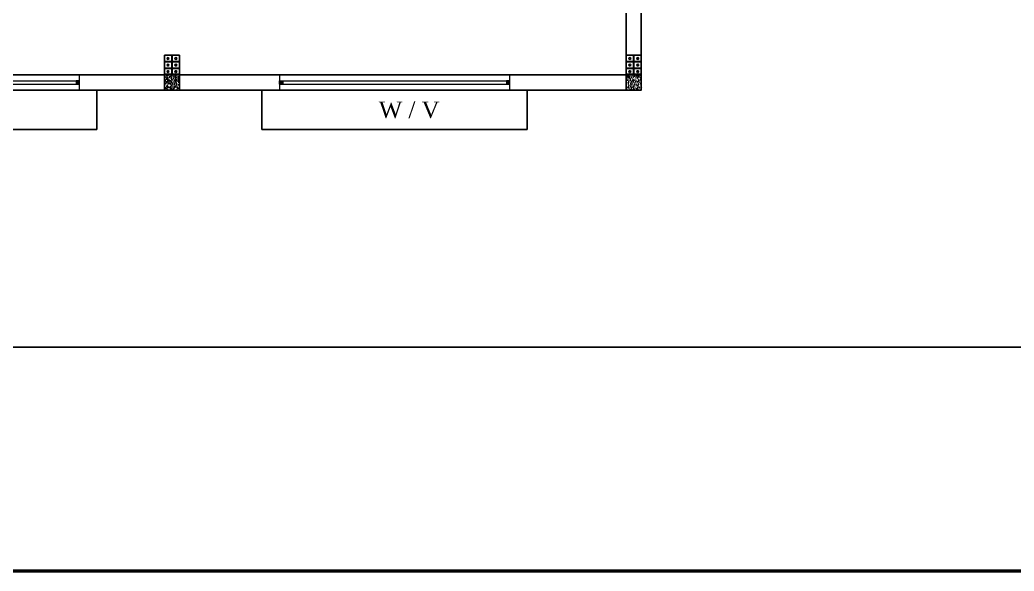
# Model space of a CAD drawing. Header units: metres. Extents: x 45752 to 165956, y -20087 to -17423.
# Drawn here: x 165860.37 to 165875.48, y -17696.57 to -17688.18 of the extents above; entities that cross this region are included whole.
import ezdxf

# ---------------------------------------------------------------- set-up
doc = ezdxf.new("R2010")
doc.units = ezdxf.units.M
doc.header["$MEASUREMENT"] = 0
doc.linetypes.add('CENTERX2', pattern=[20.32, 12.7, -2.54, 2.54, -2.54])
doc.layers.get('0').update_dxf_attribs({"linetype": 'CONTINUOUS', "lineweight": 30})
for name, color, linetype, lineweight in [('2.5 Door-Window', 6, 'CONTINUOUS', 9), ('COLUMN', 11, 'CONTINUOUS', 30), ('FLOOR-GROUND', 7, 'CONTINUOUS', 50)]:
    doc.layers.add(name, color=color, linetype=linetype, lineweight=lineweight)
for name, color, linetype in [('3.2 ELE1', 3, 'CONTINUOUS'), ('5.1 TEXT', 7, 'CENTERX2'), ('BLK_2_FLR_0_CARPET_AREA', 14, 'CONTINUOUS'), ('BLK_2_FLR_0_REGULAR_ROOM_1', 4, 'CONTINUOUS'), ('concrete beam', 219, 'CONTINUOUS'), ('frame', 253, 'CONTINUOUS'), ('road', 1, 'CONTINUOUS'), ('STEX', 1, 'CONTINUOUS')]:
    doc.layers.add(name, color=color, linetype=linetype)
doc.layers.add('BLK_2_COVERED_AREA', color=140, linetype='CONTINUOUS', plot=False)
doc.layers.add('BLK_2_FLR_0_BLT_UP_AREA', color=45, linetype='CONTINUOUS', plot=False)
doc.styles.add('NOS.', font='times.ttf')
pattern_1 = [(320, (2625.09171, 1555.362774), (-0.0062752135, -0.0717260183), [0.0075, -0.0825]), (265, (2625.09171, 1555.362774), (0.0752192134, 0.0138751334), [0.006, -0.066]), (10.4514, (2625.091186, 1555.3568), (0.0689439542, -0.0578509382), [0.006374019, -0.0701142112]), (316.1842, (2625.11171, 1555.362774), (-0.0165519014, -0.1067241049), [0.01125, -0.12375]), (6.6356, (2625.11033, 1555.35388), (0.097411787, -0.0934662706), [0.0095610288, -0.1051713]), (261.1842, (2625.11171, 1555.36277), (0.09741186, -0.0934661945), [0.009, -0.099]), (291, (2625.10671, 1555.352774), (-0.0402618891, -0.0596907052), [0.0075, -0.0825]), (236, (2625.10671, 1555.352774), (0.0725150045, -0.0243315332), [0.006, -0.066]), (341.4514, (2625.10335, 1555.3478), (0.0322530497, -0.0840222629), [0.006374019, -0.0701142112]), (307.5, (2625.091708, 1555.362774), (0.03328938538, -0.00121598553), [0, -0.0652, 0, -0.067, 0, -0.06625]), (277.5, (2625.09171, 1555.362774), (0.0394411712, -0.02630695374), [0, -0.0382, 0, -0.0637, 0, -0.02525]), (237.5, (2625.091708, 1555.385074), (-0.00225548717, -0.05338224362), [0, -0.025, 0, -0.078, 0, -0.1035]), (227.5, (2625.09171, 1555.395074), (0.0100104982, -0.0583186169), [0, -0.0325, 0, -0.0518, 0, -0.0735])]

# ---------------------------------------------------------------- blocks, each defined once
blk = doc.blocks.new('ERERER')
at = {"layer": '2.5 Door-Window', "linetype": 'Continuous'}
for points in [[(417046, 159693), (417046, 159643), (417096, 159643), (417096, 159693)], [(420495, 159693), (420495, 159643), (420546, 159643), (420546, 159693)]]:
    blk.add_hatch(color=256, dxfattribs=at).paths.add_polyline_path(points)
for p, q in [((417046, 159693), (420546, 159693)), ((417046, 159643), (420546, 159643))]:
    blk.add_line(p, q, dxfattribs=at)
blk.add_lwpolyline([(417046, 159783), (420546, 159783), (420546, 159553), (417046, 159553), (417046, 159783)], dxfattribs=at)
for points in [[(417096, 159693), (417046, 159693), (417046, 159643), (417096, 159643)], [(420495, 159693), (420546, 159693), (420546, 159643), (420495, 159643)]]:
    blk.add_lwpolyline(points, close=True, dxfattribs=at)
blk = doc.blocks.new('col')
at = {"layer": 'concrete beam'}
h = blk.add_hatch(dxfattribs=at)
h.set_pattern_fill('AR-CONC', color=256, scale=0.01, angle=-90, style=0)
h.set_pattern_definition(pattern_1)
h.paths.add_polyline_path([(0.115, 0), (0.115, 0.23), (-0.115, 0.23), (-0.115, 0)])
h = blk.add_hatch(dxfattribs=at)
h.set_pattern_fill('AR-CONC', color=256, scale=0.01, angle=-90, style=0)
h.set_pattern_definition(pattern_1)
h.paths.add_polyline_path([(0.115, 0), (0.115, 0.23), (-0.115, 0.23), (-0.115, 0)])
for p, q in [((-0.115, 0), (-0.115, 0.23)), ((0.115, 0.23), (-0.115, 0.23)), ((-0.115, 0), (-0.115, 0.23)), ((0.115, 0), (0.115, 0.23)), ((0.115, 0), (0.115, 0.23)), ((0.115, 0), (-0.115, 0)), ((0.115, 0), (-0.115, 0))]:
    blk.add_line(p, q, dxfattribs=at)
at = {"layer": 'frame'}
for p, q in [((-0.115, 0.23), (-0.115, 0.53)), ((-0.115, 0.23), (-0.115, 0.53)), ((0.113, 0.53), (-0.113, 0.53)), ((0.113, 0.53), (-0.113, 0.53)), ((-0.003, 0.24), (-0.003, 0.53)), ((-0.003, 0.24), (-0.003, 0.53)), ((0.003, 0.24), (0.003, 0.53)), ((0.003, 0.24), (0.003, 0.53)), ((0.115, 0.23), (0.115, 0.53)), ((0.115, 0.23), (0.115, 0.53)), ((-0.003, 0.432), (-0.115, 0.432)), ((-0.003, 0.432), (-0.115, 0.432)), ((-0.003, 0.428), (-0.115, 0.428)), ((-0.003, 0.428), (-0.115, 0.428)), ((-0.003, 0.333), (-0.115, 0.333)), ((-0.003, 0.333), (-0.115, 0.333)), ((-0.003, 0.327), (-0.115, 0.327)), ((-0.003, 0.327), (-0.115, 0.327)), ((0.115, 0.432), (0.003, 0.432)), ((0.115, 0.432), (0.003, 0.432)), ((0.115, 0.428), (0.003, 0.428)), ((0.115, 0.428), (0.003, 0.428)), ((0.115, 0.333), (0.003, 0.333)), ((0.115, 0.333), (0.003, 0.333)), ((0.115, 0.327), (0.003, 0.327)), ((0.115, 0.327), (0.003, 0.327)), ((0.115, 0.24), (-0.115, 0.24)), ((0.115, 0.24), (-0.115, 0.24)), ((0.113, 0.23), (-0.113, 0.23)), ((0.113, 0.23), (-0.113, 0.23))]:
    blk.add_line(p, q, dxfattribs=at)
for centre in [(-0.06, 0.48), (-0.06, 0.48), (0.06, 0.48), (0.06, 0.48), (-0.06, 0.38), (-0.06, 0.38), (0.06, 0.38), (0.06, 0.38), (-0.06, 0.28), (-0.06, 0.28), (0.06, 0.28), (0.06, 0.28)]:
    blk.add_circle(centre, 0.014, dxfattribs=at)

msp = doc.modelspace()

# ---------------------------------------------------------------- linework, layer by layer
at = {"layer": '3.2 ELE1', "linetype": 'Continuous'}
for p, q in [((165861.53889, -17689.24834), (165861.53889, -17689.84834)), ((165864.04752, -17689.24834), (165864.04752, -17689.84834)), ((165868.07923, -17689.24834), (165868.07923, -17689.84834))]:
    msp.add_line(p, q, dxfattribs=at)
at = {"layer": '3.2 ELE1', "linetype": 'Continuous', "ltscale": 20}
for p, q in [((165857.50719, -17689.84834), (165861.53889, -17689.84834)), ((165864.04752, -17689.84834), (165868.07923, -17689.84834))]:
    msp.add_line(p, q, dxfattribs=at)
at = {"layer": 'BLK_2_COVERED_AREA', "ltscale": 400}
msp.add_lwpolyline([(165836.07926, -17675.44835), (165869.81324, -17675.44835), (165869.81324, -17689.24835), (165836.07926, -17689.24835)], close=True, dxfattribs=at)
at = {"layer": 'BLK_2_FLR_0_BLT_UP_AREA', "color": 45, "ltscale": 400}
msp.add_lwpolyline([(165836.07926, -17675.44835), (165869.81324, -17675.44835), (165869.81324, -17689.24835), (165836.07926, -17689.24835)], close=True, dxfattribs=at)
at = {"layer": 'BLK_2_FLR_0_CARPET_AREA', "linetype": 'ByBlock', "lineweight": -2}
msp.add_lwpolyline([(165836.30926, -17675.67835), (165869.58324, -17675.67835), (165869.58324, -17689.01835), (165836.30926, -17689.01835)], close=True, dxfattribs=at)
at = {"layer": 'BLK_2_FLR_0_REGULAR_ROOM_1', "color": 4, "linetype": 'ByBlock', "lineweight": -2}
msp.add_lwpolyline([(165836.30926, -17675.67835), (165869.58324, -17675.67835), (165869.58324, -17689.01835), (165836.30926, -17689.01835)], close=True, dxfattribs=at)
at = {"layer": 'FLOOR-GROUND', "color": 64}
msp.add_lwpolyline([(165484.27957, -17476.53191), (165956.49922, -17476.53191), (165956.49922, -17696.56587), (165484.27957, -17696.56587)], close=True, dxfattribs=at)
at = {"layer": 'road'}
for p, q in [((165869.81324, -17675.44835), (165869.81324, -17689.24835)), ((165869.58324, -17688.26352), (165869.58324, -17689.01835)), ((165869.58324, -17689.01835), (165842.36183, -17689.01835)), ((165869.81324, -17689.24835), (165836.07926, -17689.24835))]:
    msp.add_line(p, q, dxfattribs=at)
msp.add_lwpolyline([(165836.07926, -17675.44835), (165869.81324, -17675.44835), (165869.81324, -17689.24835), (165836.07926, -17689.24835)], close=True, dxfattribs=at)
at = {"layer": 'STEX', "ltscale": 1500}
msp.add_line((165832.44991, -17693.15974), (165910.22291, -17693.15974), dxfattribs=at)

# ---------------------------------------------------------------- block references
at = {"linetype": 'Continuous', "xscale": -0.0010000000474975, "yscale": 0.0010000000474975, "zscale": 0.0010000000474975, "rotation": 180}
for p in [(165440.72715, -17529.46524), (165447.26748, -17529.46524)]:
    msp.add_blockref('ERERER', p, dxfattribs=at)
at = {"layer": 'COLUMN'}
for p in [(165862.67926, -17689.24835), (165869.69824, -17689.24835)]:
    msp.add_blockref('col', p, dxfattribs=at)

# ---------------------------------------------------------------- texts
at = {"layer": '5.1 TEXT', "style": 'NOS.'}
msp.add_text('W / V', height=0.25, dxfattribs=at).set_placement((165865.82309, -17689.67273))

doc.saveas('drawing.dxf')
